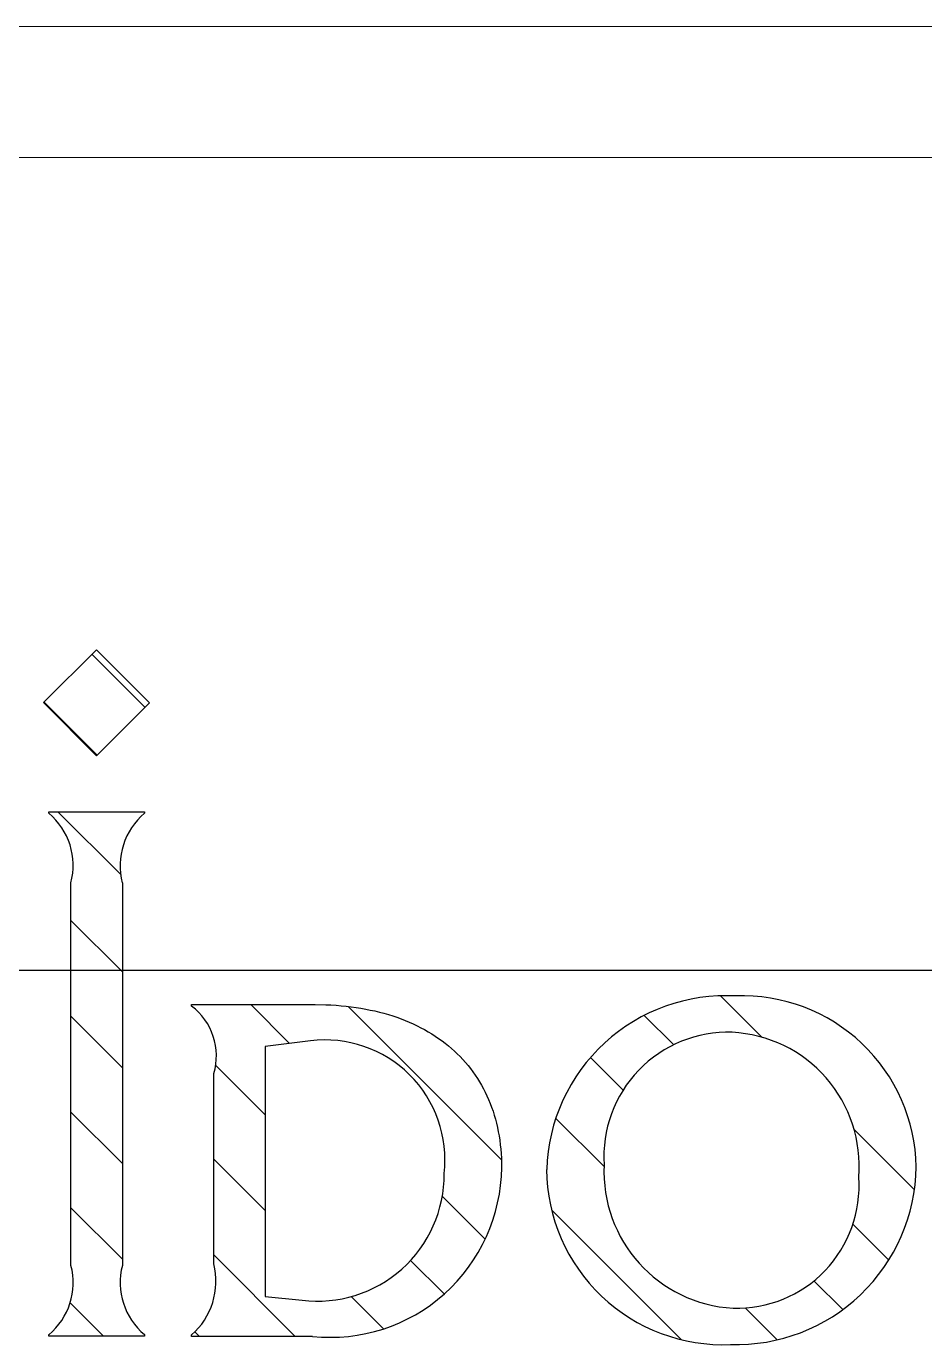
# Model space of a CAD drawing. Extents: x 14808 to 20058, y -13198 to -11680.
# Drawn here: x 15841.78 to 15850.08, y -12004.04 to -11991.88 of the extents above; entities that cross this region are included whole.
import ezdxf

# ---------------------------------------------------------------- set-up
doc = ezdxf.new("R2010")
doc.units = 0
doc.header["$LTSCALE"] = 7
doc.header["$MEASUREMENT"] = 0
doc.linetypes.add('PHANTOM', pattern=[2.5, 1.25, -0.25, 0.25, -0.25, 0.25, -0.25])
for name, color, linetype in [('D', 2, 'CONTINUOUS'), ('DWG', 7, 'CONTINUOUS'), ('PH', 3, 'PHANTOM')]:
    doc.layers.add(name, color=color, linetype=linetype)
pattern_1 = [(45, (-16720.3308, -10026.8604), (-0.44194174, 0.44194174), [])]

msp = doc.modelspace()

# ---------------------------------------------------------------- hatches: boundary and pattern name
at = {"layer": 'D', "extrusion": (0, 0, -1)}
h = msp.add_hatch(dxfattribs=at)
h.set_pattern_fill('ANSI31', color=256, scale=5, style=0)
h.set_pattern_definition(pattern_1)
h.paths.add_polyline_path([(-15842.429, -11997.63), (-15842.919, -11998.12), (-15842.429, -11998.609), (-15841.939, -11998.119)], flags=0)
h = msp.add_hatch(dxfattribs=at)
h.set_pattern_fill('ANSI31', color=256, scale=5, style=0)
h.set_pattern_definition(pattern_1)
h.paths.add_polyline_path([(-15841.987, -12003.952), (-15842.003, -12003.939), (-15842.019, -12003.924), (-15842.034, -12003.909), (-15842.049, -12003.894), (-15842.056, -12003.886), (-15842.063, -12003.877), (-15842.07, -12003.869), (-15842.077, -12003.86), (-15842.084, -12003.852), (-15842.091, -12003.843), (-15842.097, -12003.834), (-15842.103, -12003.825), (-15842.11, -12003.816), (-15842.116, -12003.806), (-15842.122, -12003.797), (-15842.127, -12003.787), (-15842.133, -12003.777), (-15842.138, -12003.768), (-15842.144, -12003.758), (-15842.149, -12003.747), (-15842.154, -12003.737), (-15842.158, -12003.727), (-15842.163, -12003.717), (-15842.167, -12003.706), (-15842.171, -12003.696), (-15842.175, -12003.685), (-15842.179, -12003.674), (-15842.183, -12003.663), (-15842.186, -12003.653), (-15842.189, -12003.642), (-15842.192, -12003.631), (-15842.195, -12003.62), (-15842.197, -12003.609), (-15842.2, -12003.598), (-15842.202, -12003.586), (-15842.204, -12003.575), (-15842.206, -12003.564), (-15842.207, -12003.553), (-15842.209, -12003.542), (-15842.21, -12003.531), (-15842.211, -12003.519), (-15842.211, -12003.508), (-15842.212, -12003.497), (-15842.212, -12003.486), (-15842.212, -12003.475), (-15842.212, -12003.464), (-15842.212, -12003.453), (-15842.212, -12003.442), (-15842.211, -12003.431), (-15842.21, -12003.42), (-15842.209, -12003.409), (-15842.208, -12003.398), (-15842.205, -12003.377), (-15842.201, -12003.356), (-15842.197, -12003.335), (-15842.192, -12003.315), (-15842.192, -11999.782), (-15842.197, -11999.762), (-15842.202, -11999.741), (-15842.205, -11999.72), (-15842.207, -11999.709), (-15842.209, -11999.698), (-15842.21, -11999.687), (-15842.211, -11999.676), (-15842.212, -11999.665), (-15842.213, -11999.654), (-15842.213, -11999.643), (-15842.213, -11999.632), (-15842.214, -11999.621), (-15842.214, -11999.61), (-15842.213, -11999.599), (-15842.213, -11999.587), (-15842.212, -11999.576), (-15842.211, -11999.565), (-15842.21, -11999.554), (-15842.209, -11999.542), (-15842.207, -11999.531), (-15842.206, -11999.52), (-15842.204, -11999.509), (-15842.201, -11999.497), (-15842.199, -11999.486), (-15842.197, -11999.475), (-15842.194, -11999.464), (-15842.191, -11999.453), (-15842.188, -11999.442), (-15842.184, -11999.431), (-15842.181, -11999.42), (-15842.177, -11999.409), (-15842.173, -11999.399), (-15842.169, -11999.388), (-15842.164, -11999.377), (-15842.16, -11999.367), (-15842.155, -11999.356), (-15842.15, -11999.346), (-15842.145, -11999.336), (-15842.14, -11999.326), (-15842.134, -11999.316), (-15842.129, -11999.306), (-15842.123, -11999.296), (-15842.117, -11999.287), (-15842.111, -11999.277), (-15842.105, -11999.268), (-15842.098, -11999.259), (-15842.092, -11999.25), (-15842.085, -11999.241), (-15842.078, -11999.232), (-15842.071, -11999.224), (-15842.064, -11999.215), (-15842.057, -11999.207), (-15842.049, -11999.199), (-15842.042, -11999.191), (-15842.034, -11999.183), (-15842.019, -11999.168), (-15842.003, -11999.154), (-15841.987, -11999.14), (-15841.987, -11999.126), (-15842.872, -11999.126), (-15842.872, -11999.14), (-15842.856, -11999.154), (-15842.84, -11999.168), (-15842.825, -11999.184), (-15842.81, -11999.2), (-15842.796, -11999.216), (-15842.782, -11999.233), (-15842.775, -11999.242), (-15842.768, -11999.251), (-15842.762, -11999.26), (-15842.755, -11999.269), (-15842.749, -11999.278), (-15842.743, -11999.288), (-15842.737, -11999.297), (-15842.732, -11999.307), (-15842.726, -11999.317), (-15842.721, -11999.327), (-15842.715, -11999.337), (-15842.71, -11999.347), (-15842.706, -11999.357), (-15842.701, -11999.368), (-15842.696, -11999.378), (-15842.692, -11999.389), (-15842.688, -11999.399), (-15842.684, -11999.41), (-15842.68, -11999.421), (-15842.677, -11999.432), (-15842.673, -11999.443), (-15842.67, -11999.453), (-15842.667, -11999.464), (-15842.664, -11999.476), (-15842.662, -11999.487), (-15842.659, -11999.498), (-15842.657, -11999.509), (-15842.655, -11999.52), (-15842.653, -11999.531), (-15842.652, -11999.543), (-15842.651, -11999.554), (-15842.649, -11999.565), (-15842.648, -11999.576), (-15842.648, -11999.587), (-15842.647, -11999.599), (-15842.647, -11999.61), (-15842.647, -11999.621), (-15842.647, -11999.632), (-15842.647, -11999.643), (-15842.647, -11999.654), (-15842.649, -11999.676), (-15842.651, -11999.698), (-15842.654, -11999.72), (-15842.658, -11999.741), (-15842.662, -11999.762), (-15842.667, -11999.782), (-15842.667, -12003.315), (-15842.662, -12003.335), (-15842.658, -12003.356), (-15842.654, -12003.377), (-15842.651, -12003.398), (-15842.649, -12003.42), (-15842.648, -12003.431), (-15842.647, -12003.442), (-15842.647, -12003.453), (-15842.647, -12003.464), (-15842.647, -12003.475), (-15842.647, -12003.486), (-15842.647, -12003.497), (-15842.648, -12003.508), (-15842.648, -12003.519), (-15842.649, -12003.531), (-15842.651, -12003.542), (-15842.652, -12003.553), (-15842.653, -12003.564), (-15842.655, -12003.575), (-15842.657, -12003.586), (-15842.659, -12003.597), (-15842.662, -12003.609), (-15842.664, -12003.62), (-15842.667, -12003.631), (-15842.67, -12003.642), (-15842.673, -12003.652), (-15842.677, -12003.663), (-15842.68, -12003.674), (-15842.684, -12003.685), (-15842.688, -12003.695), (-15842.692, -12003.706), (-15842.696, -12003.716), (-15842.701, -12003.727), (-15842.706, -12003.737), (-15842.71, -12003.747), (-15842.715, -12003.757), (-15842.721, -12003.767), (-15842.726, -12003.777), (-15842.732, -12003.787), (-15842.737, -12003.797), (-15842.743, -12003.806), (-15842.749, -12003.815), (-15842.756, -12003.825), (-15842.762, -12003.834), (-15842.768, -12003.843), (-15842.775, -12003.852), (-15842.782, -12003.86), (-15842.789, -12003.869), (-15842.796, -12003.877), (-15842.81, -12003.894), (-15842.825, -12003.909), (-15842.84, -12003.924), (-15842.856, -12003.939), (-15842.872, -12003.952), (-15842.872, -12003.966), (-15841.987, -12003.966)], flags=0)
h = msp.add_hatch(dxfattribs=at)
h.set_pattern_fill('ANSI31', color=256, scale=5, style=0)
h.set_pattern_definition(pattern_1)
h.paths.add_polyline_path([(-15848.331, -12000.826), (-15848.37, -12000.825), (-15848.41, -12000.825), (-15848.449, -12000.826), (-15848.488, -12000.828), (-15848.528, -12000.831), (-15848.568, -12000.835), (-15848.607, -12000.84), (-15848.647, -12000.846), (-15848.686, -12000.853), (-15848.726, -12000.86), (-15848.765, -12000.869), (-15848.804, -12000.879), (-15848.843, -12000.89), (-15848.882, -12000.902), (-15848.92, -12000.915), (-15848.958, -12000.928), (-15848.996, -12000.943), (-15849.033, -12000.959), (-15849.07, -12000.975), (-15849.106, -12000.993), (-15849.142, -12001.011), (-15849.178, -12001.031), (-15849.213, -12001.051), (-15849.247, -12001.072), (-15849.28, -12001.093), (-15849.313, -12001.116), (-15849.346, -12001.139), (-15849.377, -12001.163), (-15849.408, -12001.188), (-15849.438, -12001.213), (-15849.468, -12001.239), (-15849.496, -12001.265), (-15849.524, -12001.292), (-15849.552, -12001.32), (-15849.579, -12001.349), (-15849.605, -12001.379), (-15849.631, -12001.409), (-15849.656, -12001.44), (-15849.68, -12001.472), (-15849.703, -12001.504), (-15849.726, -12001.537), (-15849.748, -12001.571), (-15849.769, -12001.605), (-15849.79, -12001.64), (-15849.809, -12001.675), (-15849.828, -12001.711), (-15849.845, -12001.748), (-15849.862, -12001.784), (-15849.878, -12001.822), (-15849.893, -12001.859), (-15849.907, -12001.897), (-15849.92, -12001.935), (-15849.932, -12001.974), (-15849.943, -12002.013), (-15849.953, -12002.052), (-15849.962, -12002.091), (-15849.97, -12002.13), (-15849.977, -12002.169), (-15849.983, -12002.209), (-15849.988, -12002.248), (-15849.992, -12002.287), (-15849.995, -12002.326), (-15849.997, -12002.366), (-15849.998, -12002.405), (-15849.997, -12002.445), (-15849.995, -12002.485), (-15849.992, -12002.526), (-15849.988, -12002.566), (-15849.983, -12002.607), (-15849.977, -12002.648), (-15849.97, -12002.688), (-15849.962, -12002.729), (-15849.953, -12002.769), (-15849.943, -12002.809), (-15849.931, -12002.849), (-15849.919, -12002.889), (-15849.906, -12002.929), (-15849.892, -12002.968), (-15849.877, -12003.007), (-15849.86, -12003.046), (-15849.843, -12003.084), (-15849.825, -12003.121), (-15849.806, -12003.159), (-15849.786, -12003.195), (-15849.765, -12003.231), (-15849.744, -12003.267), (-15849.721, -12003.302), (-15849.698, -12003.336), (-15849.674, -12003.369), (-15849.649, -12003.402), (-15849.623, -12003.434), (-15849.597, -12003.466), (-15849.57, -12003.496), (-15849.542, -12003.526), (-15849.514, -12003.555), (-15849.485, -12003.583), (-15849.456, -12003.611), (-15849.426, -12003.638), (-15849.395, -12003.664), (-15849.363, -12003.69), (-15849.33, -12003.714), (-15849.297, -12003.739), (-15849.263, -12003.762), (-15849.229, -12003.785), (-15849.193, -12003.806), (-15849.158, -12003.827), (-15849.121, -12003.847), (-15849.084, -12003.867), (-15849.047, -12003.885), (-15849.009, -12003.902), (-15848.97, -12003.919), (-15848.931, -12003.934), (-15848.892, -12003.949), (-15848.853, -12003.962), (-15848.813, -12003.975), (-15848.773, -12003.986), (-15848.732, -12003.996), (-15848.692, -12004.006), (-15848.651, -12004.014), (-15848.61, -12004.021), (-15848.569, -12004.028), (-15848.529, -12004.033), (-15848.488, -12004.037), (-15848.447, -12004.04), (-15848.406, -12004.043), (-15848.366, -12004.044), (-15848.325, -12004.044), (-15848.285, -12004.043), (-15848.245, -12004.044), (-15848.205, -12004.045), (-15848.165, -12004.044), (-15848.124, -12004.042), (-15848.084, -12004.039), (-15848.043, -12004.036), (-15848.003, -12004.031), (-15847.962, -12004.025), (-15847.922, -12004.018), (-15847.881, -12004.01), (-15847.841, -12004.001), (-15847.801, -12003.991), (-15847.761, -12003.98), (-15847.721, -12003.968), (-15847.682, -12003.955), (-15847.643, -12003.941), (-15847.605, -12003.926), (-15847.566, -12003.91), (-15847.529, -12003.893), (-15847.491, -12003.875), (-15847.455, -12003.856), (-15847.418, -12003.836), (-15847.383, -12003.816), (-15847.348, -12003.794), (-15847.313, -12003.772), (-15847.279, -12003.749), (-15847.246, -12003.725), (-15847.214, -12003.701), (-15847.183, -12003.676), (-15847.152, -12003.65), (-15847.122, -12003.623), (-15847.092, -12003.596), (-15847.064, -12003.568), (-15847.036, -12003.54), (-15847.008, -12003.51), (-15846.982, -12003.48), (-15846.956, -12003.449), (-15846.93, -12003.417), (-15846.905, -12003.384), (-15846.881, -12003.351), (-15846.858, -12003.317), (-15846.836, -12003.283), (-15846.814, -12003.248), (-15846.794, -12003.212), (-15846.774, -12003.176), (-15846.755, -12003.139), (-15846.737, -12003.101), (-15846.72, -12003.064), (-15846.704, -12003.025), (-15846.689, -12002.987), (-15846.675, -12002.948), (-15846.662, -12002.908), (-15846.65, -12002.869), (-15846.639, -12002.829), (-15846.629, -12002.789), (-15846.62, -12002.749), (-15846.612, -12002.709), (-15846.606, -12002.669), (-15846.6, -12002.628), (-15846.595, -12002.588), (-15846.591, -12002.548), (-15846.588, -12002.508), (-15846.586, -12002.468), (-15846.586, -12002.428), (-15846.587, -12002.388), (-15846.59, -12002.347), (-15846.594, -12002.307), (-15846.599, -12002.266), (-15846.604, -12002.226), (-15846.611, -12002.185), (-15846.619, -12002.145), (-15846.628, -12002.104), (-15846.638, -12002.064), (-15846.649, -12002.024), (-15846.661, -12001.984), (-15846.674, -12001.945), (-15846.687, -12001.905), (-15846.702, -12001.866), (-15846.718, -12001.828), (-15846.735, -12001.789), (-15846.753, -12001.752), (-15846.772, -12001.714), (-15846.792, -12001.678), (-15846.812, -12001.641), (-15846.834, -12001.606), (-15846.856, -12001.571), (-15846.88, -12001.536), (-15846.904, -12001.502), (-15846.928, -12001.469), (-15846.954, -12001.437), (-15846.98, -12001.405), (-15847.007, -12001.375), (-15847.035, -12001.345), (-15847.063, -12001.315), (-15847.092, -12001.287), (-15847.121, -12001.259), (-15847.151, -12001.232), (-15847.182, -12001.206), (-15847.213, -12001.181), (-15847.246, -12001.156), (-15847.279, -12001.132), (-15847.313, -12001.108), (-15847.347, -12001.085), (-15847.382, -12001.064), (-15847.418, -12001.043), (-15847.454, -12001.022), (-15847.491, -12001.003), (-15847.528, -12000.985), (-15847.566, -12000.967), (-15847.605, -12000.951), (-15847.643, -12000.935), (-15847.683, -12000.921), (-15847.722, -12000.907), (-15847.762, -12000.894), (-15847.802, -12000.883), (-15847.842, -12000.872), (-15847.883, -12000.863), (-15847.924, -12000.854), (-15847.965, -12000.847), (-15848.006, -12000.841), (-15848.047, -12000.835), (-15848.088, -12000.831), (-15848.129, -12000.828), (-15848.169, -12000.825), (-15848.21, -12000.824), (-15848.251, -12000.824), (-15848.291, -12000.825)], flags=0)
h.paths.add_polyline_path([(-15848.299, -12001.162), (-15848.329, -12001.164), (-15848.359, -12001.166), (-15848.389, -12001.17), (-15848.42, -12001.174), (-15848.45, -12001.179), (-15848.48, -12001.185), (-15848.51, -12001.191), (-15848.541, -12001.198), (-15848.571, -12001.206), (-15848.6, -12001.215), (-15848.63, -12001.225), (-15848.66, -12001.235), (-15848.689, -12001.246), (-15848.718, -12001.258), (-15848.747, -12001.271), (-15848.775, -12001.284), (-15848.803, -12001.298), (-15848.831, -12001.313), (-15848.858, -12001.328), (-15848.885, -12001.344), (-15848.911, -12001.361), (-15848.937, -12001.379), (-15848.962, -12001.397), (-15848.987, -12001.415), (-15849.012, -12001.434), (-15849.035, -12001.454), (-15849.059, -12001.474), (-15849.081, -12001.495), (-15849.103, -12001.516), (-15849.125, -12001.538), (-15849.146, -12001.56), (-15849.166, -12001.582), (-15849.185, -12001.605), (-15849.204, -12001.629), (-15849.223, -12001.653), (-15849.241, -12001.678), (-15849.259, -12001.703), (-15849.276, -12001.729), (-15849.292, -12001.755), (-15849.308, -12001.782), (-15849.323, -12001.809), (-15849.337, -12001.836), (-15849.351, -12001.864), (-15849.364, -12001.893), (-15849.377, -12001.921), (-15849.388, -12001.951), (-15849.399, -12001.98), (-15849.409, -12002.01), (-15849.419, -12002.039), (-15849.427, -12002.07), (-15849.435, -12002.1), (-15849.443, -12002.13), (-15849.449, -12002.161), (-15849.454, -12002.192), (-15849.459, -12002.222), (-15849.463, -12002.253), (-15849.466, -12002.284), (-15849.469, -12002.315), (-15849.47, -12002.346), (-15849.471, -12002.376), (-15849.471, -12002.407), (-15849.471, -12002.437), (-15849.469, -12002.468), (-15849.467, -12002.498), (-15849.469, -12002.526), (-15849.47, -12002.555), (-15849.47, -12002.584), (-15849.47, -12002.613), (-15849.468, -12002.643), (-15849.466, -12002.672), (-15849.463, -12002.701), (-15849.46, -12002.731), (-15849.455, -12002.76), (-15849.45, -12002.789), (-15849.444, -12002.818), (-15849.438, -12002.847), (-15849.43, -12002.876), (-15849.422, -12002.905), (-15849.413, -12002.934), (-15849.403, -12002.962), (-15849.393, -12002.99), (-15849.381, -12003.018), (-15849.369, -12003.045), (-15849.357, -12003.072), (-15849.343, -12003.099), (-15849.329, -12003.125), (-15849.314, -12003.151), (-15849.299, -12003.176), (-15849.283, -12003.201), (-15849.267, -12003.225), (-15849.249, -12003.249), (-15849.232, -12003.272), (-15849.214, -12003.295), (-15849.195, -12003.317), (-15849.176, -12003.339), (-15849.156, -12003.36), (-15849.136, -12003.38), (-15849.115, -12003.401), (-15849.094, -12003.42), (-15849.072, -12003.439), (-15849.049, -12003.458), (-15849.026, -12003.476), (-15849.003, -12003.494), (-15848.978, -12003.511), (-15848.954, -12003.527), (-15848.929, -12003.543), (-15848.903, -12003.558), (-15848.877, -12003.573), (-15848.851, -12003.586), (-15848.824, -12003.6), (-15848.796, -12003.612), (-15848.769, -12003.624), (-15848.741, -12003.635), (-15848.713, -12003.645), (-15848.685, -12003.655), (-15848.656, -12003.663), (-15848.627, -12003.671), (-15848.598, -12003.678), (-15848.569, -12003.685), (-15848.54, -12003.691), (-15848.511, -12003.695), (-15848.482, -12003.699), (-15848.453, -12003.703), (-15848.424, -12003.705), (-15848.395, -12003.707), (-15848.366, -12003.708), (-15848.337, -12003.708), (-15848.308, -12003.708), (-15848.28, -12003.706), (-15848.252, -12003.704), (-15848.224, -12003.701), (-15848.195, -12003.697), (-15848.167, -12003.692), (-15848.138, -12003.687), (-15848.109, -12003.681), (-15848.081, -12003.675), (-15848.052, -12003.667), (-15848.023, -12003.659), (-15847.994, -12003.65), (-15847.965, -12003.641), (-15847.936, -12003.63), (-15847.908, -12003.619), (-15847.879, -12003.607), (-15847.85, -12003.595), (-15847.822, -12003.581), (-15847.794, -12003.567), (-15847.766, -12003.552), (-15847.739, -12003.537), (-15847.711, -12003.52), (-15847.685, -12003.503), (-15847.658, -12003.485), (-15847.632, -12003.466), (-15847.606, -12003.447), (-15847.581, -12003.427), (-15847.556, -12003.406), (-15847.531, -12003.385), (-15847.508, -12003.363), (-15847.484, -12003.34), (-15847.462, -12003.317), (-15847.44, -12003.293), (-15847.418, -12003.268), (-15847.397, -12003.243), (-15847.377, -12003.218), (-15847.358, -12003.192), (-15847.339, -12003.165), (-15847.321, -12003.139), (-15847.303, -12003.111), (-15847.287, -12003.084), (-15847.271, -12003.056), (-15847.256, -12003.027), (-15847.242, -12002.999), (-15847.228, -12002.97), (-15847.215, -12002.941), (-15847.203, -12002.912), (-15847.192, -12002.882), (-15847.182, -12002.853), (-15847.172, -12002.823), (-15847.163, -12002.794), (-15847.155, -12002.764), (-15847.148, -12002.734), (-15847.141, -12002.704), (-15847.135, -12002.675), (-15847.13, -12002.645), (-15847.126, -12002.616), (-15847.123, -12002.586), (-15847.12, -12002.557), (-15847.117, -12002.528), (-15847.116, -12002.499), (-15847.115, -12002.47), (-15847.115, -12002.442), (-15847.115, -12002.414), (-15847.116, -12002.386), (-15847.115, -12002.357), (-15847.114, -12002.327), (-15847.114, -12002.298), (-15847.115, -12002.268), (-15847.116, -12002.239), (-15847.118, -12002.209), (-15847.121, -12002.179), (-15847.125, -12002.149), (-15847.129, -12002.12), (-15847.135, -12002.09), (-15847.141, -12002.06), (-15847.148, -12002.031), (-15847.156, -12002.002), (-15847.164, -12001.972), (-15847.173, -12001.943), (-15847.183, -12001.915), (-15847.194, -12001.886), (-15847.206, -12001.858), (-15847.218, -12001.83), (-15847.231, -12001.803), (-15847.245, -12001.776), (-15847.259, -12001.749), (-15847.274, -12001.723), (-15847.29, -12001.698), (-15847.306, -12001.672), (-15847.323, -12001.648), (-15847.341, -12001.624), (-15847.359, -12001.6), (-15847.377, -12001.577), (-15847.396, -12001.554), (-15847.416, -12001.533), (-15847.436, -12001.511), (-15847.456, -12001.491), (-15847.478, -12001.47), (-15847.499, -12001.45), (-15847.522, -12001.431), (-15847.545, -12001.412), (-15847.568, -12001.394), (-15847.592, -12001.376), (-15847.617, -12001.359), (-15847.642, -12001.342), (-15847.668, -12001.326), (-15847.694, -12001.311), (-15847.72, -12001.297), (-15847.747, -12001.283), (-15847.775, -12001.269), (-15847.802, -12001.257), (-15847.83, -12001.245), (-15847.859, -12001.234), (-15847.887, -12001.224), (-15847.916, -12001.214), (-15847.945, -12001.205), (-15847.974, -12001.197), (-15848.004, -12001.19), (-15848.033, -12001.184), (-15848.063, -12001.178), (-15848.092, -12001.173), (-15848.122, -12001.169), (-15848.152, -12001.166), (-15848.181, -12001.164), (-15848.211, -12001.162), (-15848.24, -12001.161), (-15848.27, -12001.161)], flags=0)
h = msp.add_hatch(dxfattribs=at)
h.set_pattern_fill('ANSI31', color=256, scale=5, style=0)
h.set_pattern_definition(pattern_1)
h.paths.add_polyline_path([(-15843.511, -12001.543), (-15843.514, -12001.533), (-15843.517, -12001.523), (-15843.519, -12001.513), (-15843.521, -12001.503), (-15843.523, -12001.493), (-15843.525, -12001.482), (-15843.527, -12001.472), (-15843.529, -12001.461), (-15843.53, -12001.451), (-15843.531, -12001.44), (-15843.532, -12001.429), (-15843.533, -12001.419), (-15843.534, -12001.408), (-15843.534, -12001.397), (-15843.534, -12001.386), (-15843.534, -12001.375), (-15843.534, -12001.364), (-15843.534, -12001.353), (-15843.533, -12001.342), (-15843.532, -12001.331), (-15843.531, -12001.32), (-15843.53, -12001.309), (-15843.529, -12001.298), (-15843.527, -12001.287), (-15843.525, -12001.276), (-15843.523, -12001.265), (-15843.52, -12001.254), (-15843.518, -12001.243), (-15843.515, -12001.232), (-15843.512, -12001.221), (-15843.509, -12001.21), (-15843.506, -12001.2), (-15843.502, -12001.189), (-15843.498, -12001.178), (-15843.494, -12001.168), (-15843.49, -12001.157), (-15843.485, -12001.147), (-15843.481, -12001.137), (-15843.476, -12001.127), (-15843.471, -12001.117), (-15843.466, -12001.107), (-15843.461, -12001.097), (-15843.455, -12001.087), (-15843.449, -12001.078), (-15843.443, -12001.069), (-15843.437, -12001.059), (-15843.431, -12001.05), (-15843.425, -12001.041), (-15843.418, -12001.032), (-15843.412, -12001.024), (-15843.405, -12001.015), (-15843.398, -12001.007), (-15843.391, -12000.999), (-15843.384, -12000.991), (-15843.376, -12000.983), (-15843.369, -12000.975), (-15843.362, -12000.967), (-15843.354, -12000.96), (-15843.346, -12000.953), (-15843.338, -12000.946), (-15843.331, -12000.939), (-15843.323, -12000.932), (-15843.314, -12000.926), (-15843.306, -12000.919), (-15843.306, -12000.906), (-15844.447, -12000.906), (-15844.545, -12000.907), (-15844.593, -12000.909), (-15844.641, -12000.912), (-15844.688, -12000.916), (-15844.735, -12000.921), (-15844.78, -12000.926), (-15844.826, -12000.932), (-15844.87, -12000.939), (-15844.914, -12000.947), (-15844.957, -12000.956), (-15845, -12000.965), (-15845.042, -12000.975), (-15845.083, -12000.986), (-15845.124, -12000.998), (-15845.164, -12001.01), (-15845.203, -12001.023), (-15845.242, -12001.037), (-15845.279, -12001.052), (-15845.317, -12001.068), (-15845.353, -12001.084), (-15845.389, -12001.101), (-15845.424, -12001.119), (-15845.458, -12001.137), (-15845.492, -12001.156), (-15845.525, -12001.176), (-15845.557, -12001.197), (-15845.588, -12001.218), (-15845.619, -12001.24), (-15845.649, -12001.263), (-15845.678, -12001.286), (-15845.706, -12001.31), (-15845.734, -12001.335), (-15845.76, -12001.36), (-15845.786, -12001.386), (-15845.812, -12001.413), (-15845.836, -12001.44), (-15845.86, -12001.468), (-15845.882, -12001.497), (-15845.904, -12001.526), (-15845.925, -12001.556), (-15845.946, -12001.587), (-15845.965, -12001.618), (-15845.984, -12001.65), (-15846.001, -12001.682), (-15846.018, -12001.715), (-15846.034, -12001.749), (-15846.049, -12001.783), (-15846.064, -12001.818), (-15846.077, -12001.854), (-15846.09, -12001.89), (-15846.101, -12001.926), (-15846.112, -12001.964), (-15846.122, -12002.001), (-15846.131, -12002.04), (-15846.139, -12002.079), (-15846.146, -12002.118), (-15846.152, -12002.158), (-15846.157, -12002.199), (-15846.162, -12002.24), (-15846.165, -12002.281), (-15846.167, -12002.323), (-15846.169, -12002.366), (-15846.169, -12002.409), (-15846.169, -12002.449), (-15846.167, -12002.49), (-15846.164, -12002.53), (-15846.16, -12002.57), (-15846.155, -12002.611), (-15846.149, -12002.652), (-15846.142, -12002.692), (-15846.133, -12002.732), (-15846.124, -12002.773), (-15846.114, -12002.813), (-15846.102, -12002.853), (-15846.09, -12002.893), (-15846.076, -12002.932), (-15846.061, -12002.971), (-15846.046, -12003.01), (-15846.029, -12003.048), (-15846.011, -12003.086), (-15845.992, -12003.123), (-15845.973, -12003.16), (-15845.952, -12003.196), (-15845.931, -12003.232), (-15845.908, -12003.267), (-15845.885, -12003.301), (-15845.861, -12003.335), (-15845.836, -12003.368), (-15845.81, -12003.4), (-15845.784, -12003.431), (-15845.757, -12003.462), (-15845.729, -12003.491), (-15845.7, -12003.52), (-15845.671, -12003.548), (-15845.642, -12003.575), (-15845.611, -12003.602), (-15845.58, -12003.627), (-15845.549, -12003.652), (-15845.516, -12003.677), (-15845.483, -12003.7), (-15845.448, -12003.723), (-15845.414, -12003.745), (-15845.378, -12003.766), (-15845.342, -12003.786), (-15845.305, -12003.805), (-15845.268, -12003.824), (-15845.23, -12003.841), (-15845.192, -12003.858), (-15845.153, -12003.873), (-15845.114, -12003.887), (-15845.074, -12003.901), (-15845.034, -12003.913), (-15844.994, -12003.924), (-15844.954, -12003.935), (-15844.913, -12003.944), (-15844.872, -12003.952), (-15844.831, -12003.959), (-15844.79, -12003.964), (-15844.749, -12003.969), (-15844.708, -12003.973), (-15844.667, -12003.975), (-15844.626, -12003.977), (-15844.585, -12003.977), (-15844.544, -12003.977), (-15844.504, -12003.975), (-15844.464, -12003.972), (-15844.424, -12003.969), (-15843.306, -12003.969), (-15843.306, -12003.955), (-15843.322, -12003.94), (-15843.338, -12003.925), (-15843.353, -12003.909), (-15843.368, -12003.893), (-15843.382, -12003.876), (-15843.396, -12003.858), (-15843.41, -12003.84), (-15843.422, -12003.821), (-15843.434, -12003.802), (-15843.446, -12003.782), (-15843.457, -12003.762), (-15843.467, -12003.742), (-15843.472, -12003.731), (-15843.477, -12003.72), (-15843.481, -12003.71), (-15843.485, -12003.699), (-15843.49, -12003.688), (-15843.494, -12003.677), (-15843.497, -12003.666), (-15843.501, -12003.655), (-15843.504, -12003.644), (-15843.507, -12003.633), (-15843.51, -12003.622), (-15843.513, -12003.611), (-15843.516, -12003.599), (-15843.518, -12003.588), (-15843.52, -12003.577), (-15843.522, -12003.565), (-15843.525, -12003.543), (-15843.528, -12003.52), (-15843.53, -12003.497), (-15843.531, -12003.474), (-15843.531, -12003.452), (-15843.53, -12003.429), (-15843.529, -12003.407), (-15843.527, -12003.384), (-15843.524, -12003.362), (-15843.52, -12003.341), (-15843.516, -12003.319), (-15843.511, -12003.298)], flags=0)
h.paths.add_polyline_path([(-15844.405, -12001.241), (-15844.435, -12001.237), (-15844.465, -12001.235), (-15844.496, -12001.233), (-15844.527, -12001.232), (-15844.558, -12001.233), (-15844.589, -12001.233), (-15844.62, -12001.235), (-15844.651, -12001.238), (-15844.682, -12001.242), (-15844.713, -12001.246), (-15844.745, -12001.251), (-15844.776, -12001.258), (-15844.806, -12001.265), (-15844.837, -12001.273), (-15844.868, -12001.282), (-15844.898, -12001.292), (-15844.928, -12001.302), (-15844.957, -12001.314), (-15844.987, -12001.326), (-15845.015, -12001.34), (-15845.044, -12001.354), (-15845.072, -12001.368), (-15845.099, -12001.384), (-15845.126, -12001.4), (-15845.152, -12001.417), (-15845.178, -12001.435), (-15845.203, -12001.453), (-15845.228, -12001.472), (-15845.252, -12001.492), (-15845.275, -12001.512), (-15845.297, -12001.532), (-15845.319, -12001.553), (-15845.34, -12001.575), (-15845.361, -12001.597), (-15845.381, -12001.62), (-15845.401, -12001.644), (-15845.42, -12001.668), (-15845.438, -12001.693), (-15845.456, -12001.719), (-15845.473, -12001.745), (-15845.49, -12001.772), (-15845.506, -12001.799), (-15845.521, -12001.827), (-15845.535, -12001.855), (-15845.548, -12001.884), (-15845.561, -12001.913), (-15845.573, -12001.943), (-15845.584, -12001.972), (-15845.594, -12002.003), (-15845.603, -12002.033), (-15845.611, -12002.064), (-15845.619, -12002.094), (-15845.625, -12002.125), (-15845.631, -12002.156), (-15845.636, -12002.188), (-15845.64, -12002.219), (-15845.642, -12002.25), (-15845.644, -12002.281), (-15845.646, -12002.312), (-15845.646, -12002.343), (-15845.645, -12002.374), (-15845.644, -12002.405), (-15845.642, -12002.435), (-15845.639, -12002.465), (-15845.638, -12002.495), (-15845.638, -12002.526), (-15845.636, -12002.556), (-15845.633, -12002.587), (-15845.63, -12002.617), (-15845.626, -12002.648), (-15845.621, -12002.679), (-15845.615, -12002.709), (-15845.608, -12002.74), (-15845.601, -12002.77), (-15845.592, -12002.8), (-15845.583, -12002.83), (-15845.573, -12002.86), (-15845.562, -12002.89), (-15845.551, -12002.919), (-15845.538, -12002.948), (-15845.525, -12002.977), (-15845.511, -12003.005), (-15845.496, -12003.033), (-15845.481, -12003.061), (-15845.465, -12003.088), (-15845.448, -12003.114), (-15845.43, -12003.14), (-15845.412, -12003.165), (-15845.394, -12003.19), (-15845.374, -12003.215), (-15845.354, -12003.238), (-15845.334, -12003.261), (-15845.313, -12003.284), (-15845.291, -12003.305), (-15845.27, -12003.327), (-15845.247, -12003.347), (-15845.224, -12003.367), (-15845.201, -12003.386), (-15845.177, -12003.405), (-15845.152, -12003.423), (-15845.127, -12003.441), (-15845.101, -12003.458), (-15845.075, -12003.474), (-15845.048, -12003.49), (-15845.02, -12003.505), (-15844.993, -12003.519), (-15844.964, -12003.533), (-15844.936, -12003.546), (-15844.907, -12003.558), (-15844.877, -12003.569), (-15844.848, -12003.58), (-15844.818, -12003.59), (-15844.787, -12003.599), (-15844.757, -12003.607), (-15844.726, -12003.614), (-15844.695, -12003.621), (-15844.664, -12003.626), (-15844.633, -12003.631), (-15844.602, -12003.635), (-15844.571, -12003.638), (-15844.54, -12003.64), (-15844.509, -12003.642), (-15844.478, -12003.642), (-15844.447, -12003.642), (-15844.417, -12003.641), (-15844.386, -12003.639), (-15844.356, -12003.637), (-15844.326, -12003.633), (-15843.986, -12003.601), (-15843.986, -12001.292)], flags=0)

# ---------------------------------------------------------------- linework, layer by layer
at = {"layer": 'D'}
for p, q in [((15841.939, -11998.119), (15842.429, -11997.63)), ((15842.429, -11997.63), (15842.919, -11998.12)), ((15842.429, -11998.609), (15841.939, -11998.119)), ((15842.919, -11998.12), (15842.429, -11998.609)), ((15841.987, -11999.126), (15842.872, -11999.126)), ((15841.987, -11999.14), (15841.987, -11999.126)), ((15842.872, -11999.126), (15842.872, -11999.14)), ((15842.192, -12003.315), (15842.192, -11999.782)), ((15842.667, -11999.782), (15842.667, -12003.315)), ((15843.306, -12000.906), (15844.447, -12000.906)), ((15843.306, -12000.919), (15843.306, -12000.906)), ((15844.447, -12000.906), (15844.545, -12000.907)), ((15844.545, -12000.907), (15844.593, -12000.909)), ((15844.593, -12000.909), (15844.641, -12000.912)), ((15844.641, -12000.912), (15844.688, -12000.916)), ((15844.688, -12000.916), (15844.735, -12000.921)), ((15844.735, -12000.921), (15844.78, -12000.926)), ((15844.78, -12000.926), (15844.826, -12000.932)), ((15844.826, -12000.932), (15844.87, -12000.939)), ((15844.87, -12000.939), (15844.914, -12000.947)), ((15844.914, -12000.947), (15844.957, -12000.956)), ((15844.957, -12000.956), (15845, -12000.965)), ((15845, -12000.965), (15845.042, -12000.975)), ((15845.042, -12000.975), (15845.083, -12000.986)), ((15845.083, -12000.986), (15845.124, -12000.998)), ((15845.124, -12000.998), (15845.164, -12001.01)), ((15845.164, -12001.01), (15845.203, -12001.023)), ((15845.203, -12001.023), (15845.242, -12001.037)), ((15845.242, -12001.037), (15845.279, -12001.052)), ((15845.279, -12001.052), (15845.317, -12001.068)), ((15845.317, -12001.068), (15845.353, -12001.084)), ((15845.353, -12001.084), (15845.389, -12001.101)), ((15845.389, -12001.101), (15845.424, -12001.119)), ((15845.424, -12001.119), (15845.458, -12001.137)), ((15845.458, -12001.137), (15845.492, -12001.156)), ((15845.492, -12001.156), (15845.525, -12001.176)), ((15845.525, -12001.176), (15845.557, -12001.197)), ((15845.557, -12001.197), (15845.588, -12001.218)), ((15844.405, -12001.241), (15843.986, -12001.292)), ((15843.986, -12001.292), (15843.986, -12003.601)), ((15845.588, -12001.218), (15845.619, -12001.24)), ((15845.619, -12001.24), (15845.649, -12001.263)), ((15845.649, -12001.263), (15845.678, -12001.286)), ((15845.678, -12001.286), (15845.706, -12001.31)), ((15845.706, -12001.31), (15845.734, -12001.335)), ((15845.734, -12001.335), (15845.76, -12001.36)), ((15845.76, -12001.36), (15845.786, -12001.386)), ((15845.786, -12001.386), (15845.812, -12001.413)), ((15845.812, -12001.413), (15845.836, -12001.44)), ((15845.836, -12001.44), (15845.86, -12001.468)), ((15843.511, -12003.298), (15843.511, -12001.543)), ((15845.86, -12001.468), (15845.882, -12001.497)), ((15845.882, -12001.497), (15845.904, -12001.526)), ((15845.904, -12001.526), (15845.925, -12001.556)), ((15845.925, -12001.556), (15845.946, -12001.587)), ((15845.946, -12001.587), (15845.965, -12001.618)), ((15845.965, -12001.618), (15845.984, -12001.65)), ((15845.984, -12001.65), (15846.001, -12001.682)), ((15846.001, -12001.682), (15846.018, -12001.715)), ((15846.018, -12001.715), (15846.034, -12001.749)), ((15846.034, -12001.749), (15846.049, -12001.783)), ((15846.049, -12001.783), (15846.064, -12001.818)), ((15846.064, -12001.818), (15846.077, -12001.854)), ((15846.077, -12001.854), (15846.09, -12001.89)), ((15846.09, -12001.89), (15846.101, -12001.926)), ((15846.101, -12001.926), (15846.112, -12001.964)), ((15846.112, -12001.964), (15846.122, -12002.001)), ((15846.122, -12002.001), (15846.131, -12002.04)), ((15846.131, -12002.04), (15846.139, -12002.079)), ((15846.139, -12002.079), (15846.146, -12002.118)), ((15846.146, -12002.118), (15846.152, -12002.158)), ((15846.152, -12002.158), (15846.157, -12002.199)), ((15846.157, -12002.199), (15846.162, -12002.24)), ((15846.162, -12002.24), (15846.165, -12002.281)), ((15846.165, -12002.281), (15846.167, -12002.323)), ((15846.167, -12002.323), (15846.169, -12002.366)), ((15846.169, -12002.366), (15846.169, -12002.409)), ((15843.986, -12003.601), (15844.326, -12003.633)), ((15841.987, -12003.966), (15841.987, -12003.952)), ((15842.872, -12003.966), (15841.987, -12003.966)), ((15842.872, -12003.952), (15842.872, -12003.966)), ((15843.306, -12003.969), (15843.306, -12003.955)), ((15844.424, -12003.969), (15843.306, -12003.969))]:
    msp.add_line(p, q, dxfattribs=at)
for centre, radius, start, end in [((15841.592, -11999.62), 0.621, 344.826, 50.5381), ((15843.28, -11999.624), 0.634, 130.164, 194.4719), ((15848.24, -12002.479), 1.655, 86.8292, 178.2324), ((15848.392, -12002.432), 1.607, 0.9747, 92.1521), ((15842.955, -12001.38), 0.58, 343.6929, 52.6466), ((15848.261, -12002.308), 1.147, 88.1304, 183.8694), ((15848.235, -12002.397), 1.237, 355.3136, 87.0321), ((15844.54, -12002.338), 1.106, 353.3987, 97.0424), ((15844.589, -12002.396), 1.581, 264.0107, 359.5381), ((15848.215, -12002.415), 1.63, 180.4522, 272.4457), ((15848.377, -12002.448), 1.262, 177.1868, 266.8693), ((15848.337, -12002.383), 1.661, 268.1844, 359.2586), ((15844.471, -12002.475), 1.168, 262.8743, 0.4664), ((15848.34, -12002.578), 1.131, 268.4003, 4.064), ((15841.59, -12003.473), 0.623, 309.6563, 14.7394), ((15843.272, -12003.472), 0.625, 165.4246, 230.1797), ((15842.87, -12003.459), 0.661, 311.3339, 14.0181)]:
    msp.add_arc(centre, radius, start, end, dxfattribs=at)
at = {"layer": 'DWG', "color": 7, "linetype": 'Continuous', "lineweight": 15}
for p, q in [((16004.631, -11991.877), (15740.082, -11991.877)), ((15755.192, -11993.087), (15929.192, -11993.087))]:
    msp.add_line(p, q, dxfattribs=at)
at = {"layer": 'PH', "linetype": 'PHANTOM', "lineweight": 30, "ltscale": 3}
msp.add_line((15729.748, -12000.587), (16053.71, -12000.587), dxfattribs=at)

doc.saveas('drawing.dxf')
